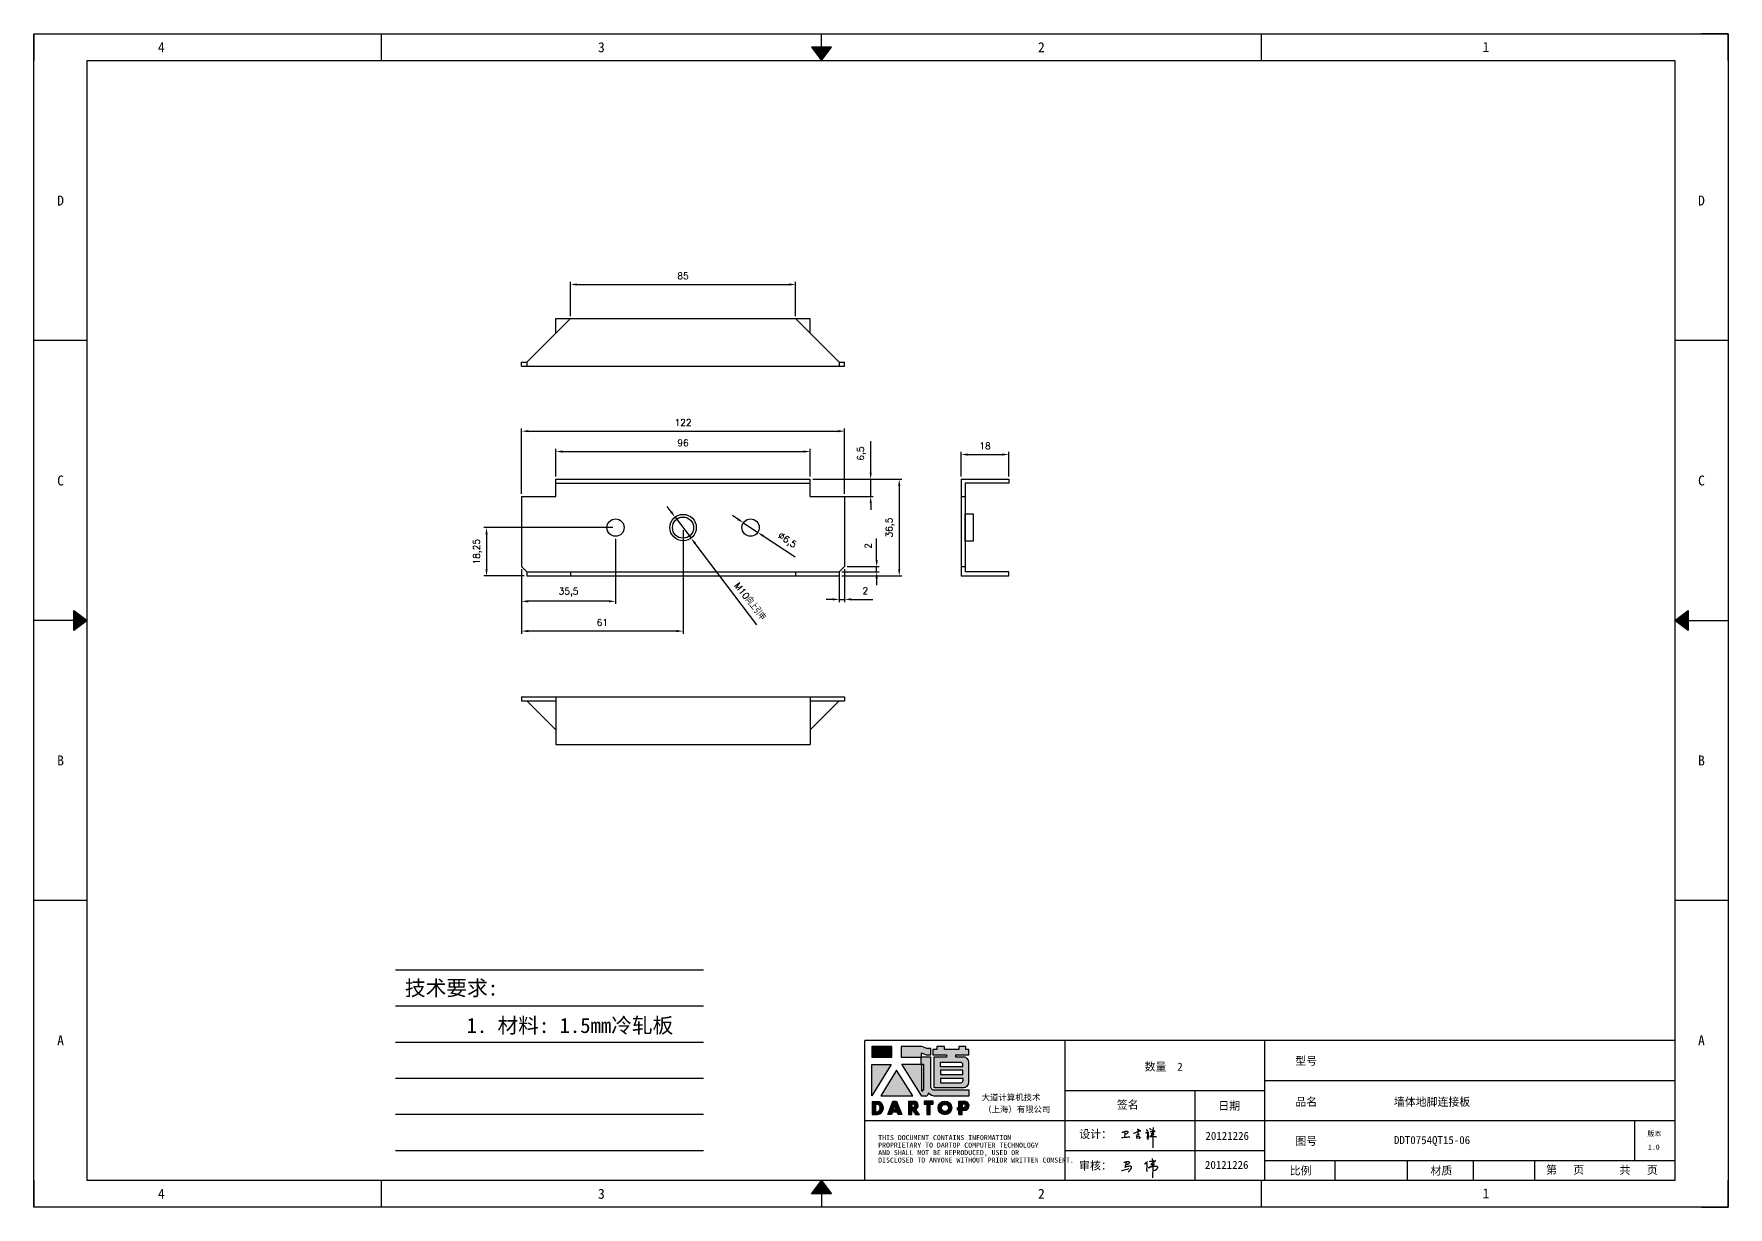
# Model space of a CAD drawing. Header units: millimetres. Extents: x 120943 to 145233, y 4425 to 40233.
# Drawn here: x 143533 to 144173, y 28903 to 29346 of the extents above; entities that cross this region are included whole.
import ezdxf
from ezdxf.enums import TextEntityAlignment as Align

# ---------------------------------------------------------------- set-up
doc = ezdxf.new("R2010")
doc.units = ezdxf.units.MM
doc.linetypes.add('DOT', pattern=[0.25, 0, -0.25])
doc.layers.add('4', color=7, linetype='Continuous')
doc.layers.add('print', color=30, linetype='Continuous')
doc.layers.add('dim', color=2, linetype='Continuous', lineweight=9)
doc.styles.add('Dartop', font='SIMFANG.TTF')
doc.styles.add('HZ', font='SimSun.ttf')
doc.styles.add('hzHT', font='SIMHEI.TTF')
doc.styles.get("Standard").update_dxf_attribs({"font": 'txt', "bigfont": 'gbcbig.shx'})
doc.dimstyles.new('0.5small', dxfattribs={"dimtxt": 2.5, "dimasz": 2.5, "dimexe": 1, "dimexo": 1, "dimgap": 2, "dimtad": 1, "dimtxsty": 'Standard', "dimcen": 2.5, "dimadec": 0, "dimazin": 0, "dimtfac": 1, "dimtmove": 0, "dimatfit": 3, "dimfxl": 1, "dimarcsym": 0})

# ---------------------------------------------------------------- blocks, each defined once
blk = doc.blocks.new('*U527')
at = {"color": 254, "linetype": 'Continuous', "extrusion": (0, 0, -1)}
for points in [[(-17, 0.333), (-16.812, 0.25), (-17, 0.5)], [(-17, 0.333), (-17.188, 0.25), (-16.812, 0.25)], [(-17, 0.333), (-17, 0.5), (-17.188, 0.25)]]:
    blk.add_solid(points, dxfattribs=at)
blk = doc.blocks.new('*U526')
at = {"color": 254, "linetype": 'Continuous', "extrusion": (0, 0, -1)}
for points in [[(-33.167, 11), (-33, 11), (-33.25, 11.188)], [(-33.167, 11), (-33.25, 11.188), (-33.25, 10.812)], [(-33.167, 11), (-33.25, 10.812), (-33, 11)]]:
    blk.add_solid(points, dxfattribs=at)
blk = doc.blocks.new('*U528')
at = {"color": 254, "linetype": 'Continuous'}
for points in [[(17, 21.667), (17.188, 21.75), (16.812, 21.75)], [(17, 21.667), (16.812, 21.75), (17, 21.5)], [(17, 21.667), (17, 21.5), (17.188, 21.75)]]:
    blk.add_solid(points, dxfattribs=at)
blk = doc.blocks.new('*U525')
at = {"color": 254, "linetype": 'Continuous', "extrusion": (0, 0, -1)}
for points in [[(-0.833, 11), (-0.75, 10.812), (-0.75, 11.188)], [(-0.833, 11), (-0.75, 11.188), (-1, 11)], [(-0.833, 11), (-1, 11), (-0.75, 10.812)]]:
    blk.add_solid(points, dxfattribs=at)
blk = doc.blocks.new('dadao')
for p, q in [((48, 19.2), (44.9, 10.4)), ((44.9, 10.4), (51.2, 10.4)), ((51.2, 10.4), (48, 19.2))]:
    blk.add_line(p, q)
for points in [[(41.8, 121.6), (41.8, 143.7), (-0.4, 143.7), (-0.4, 121.6), (41.8, 121.6)], [(104.8, 122), (104.8, 130.3), (114.1, 126.3), (124.2, 126.3), (124.2, 139.6), (115.9, 139.6), (105.1, 143.9), (61.5, 143.9)], [(61.7, 144), (61.7, 121.3), (103.9, 121.3)], [(113.4, 38.7), (105.1, 38.7), (63, 106.5), (103.9, 106.5), (103.9, 120.9), (103.9, 121.3)], [(109.7, 53.6), (109.7, 106.2), (104.3, 106.2), (104.3, 50.4), (106.6, 50.4)], [(144.6, 94.4), (144.6, 84.8), (192, 84.8), (192, 94.1), (144.9, 94.1)], [(120.2, 45), (119.5, 45), (119.5, 44.6)], [(0, 28), (0, 0), (11.8, 0)], [(0.1, 28), (14, 28)], [(7.1, 21.8), (7.1, 6.1), (12, 6.1)], [(7.1, 21.8), (11.4, 21.8)], [(76.8, 28.2), (76.8, 0), (84.1, 0), (84.1, 11.1), (91.6, -0.1), (100.3, -0.1), (91.7, 11.1)], [(76.8, 28.2), (90.6, 28.2)], [(84, 22.7), (84, 15.3), (87.2, 15.3)], [(84, 22.7), (87.3, 22.7)], [(183.7, 0), (183.7, 9.6), (180.6, 9.6), (180.6, 14.9), (183.8, 14.9), (183.8, 28.1), (196.1, 28.1), (196.5, 28.1)], [(183.7, 0), (190.9, 0), (190.9, 9.6), (198.8, 9.6)], [(194.9, 22.3), (190.8, 22.3), (190.8, 15), (194.4, 15)]]:
    blk.add_lwpolyline(points)
blk.add_lwpolyline([(137.1, 144.2), (137.1, 137.9), (128.3, 137.9), (128.3, 126.5), (157.3, 126.5), (157.3, 121.5), (130.3, 121.5), (130.3, 57.5), (194.4, 57.5, 0.414214), (204.4, 67.5), (204.4, 111.3, 0.414214), (194.4, 121.3), (177.5, 121.3), (177.5, 126.3), (204.7, 126.3), (204.7, 137.7), (198.2, 137.7), (198.2, 143.9), (183.3, 143.9), (183.3, 138), (153, 138), (153, 144.2), (137.1, 144.2)], format="xyb", close=True)
for points in [[(104.8, 122), (123.4, 122), (123.4, 60, 0.414214), (131.4, 52), (204.8, 52), (204.8, 39.1), (131.7, 39.1)], [(144.3, 110.8), (144.3, 101.8), (192.3, 101.8), (192.3, 105.5, 0.414214), (187.3, 110.5), (144.3, 110.5)], [(144.6, 77), (144.6, 67.5), (187.6, 67.5, 0.414214), (192.6, 72.5), (192.6, 76.4), (144.6, 76.4)]]:
    blk.add_lwpolyline(points, format="xyb")
for points in [[(-0.3, 106.2), (40.4, 106.2), (-0.3, 39.7), (-0.3, 106.2)], [(51.7, 94.1), (18.4, 39.3), (86.2, 39.3)], [(43.8, 28.2), (51.8, 28.2), (62.6, -0.1), (55, -0.1), (53.2, 5), (42.9, 5), (41.1, 0), (33.6, 0)], [(110, 28.1), (110, 21.9), (116, 21.9), (116, -0.1), (123.2, -0.1), (123.2, 22), (129.2, 22), (129.2, 28.1), (110, 28.1)]]:
    blk.add_lwpolyline(points, close=True)
for radius in [14.5, 7.44]:
    blk.add_circle((154.2, 14.2), radius)
for centre, radius, start, end in [((99.2, 60.7), 12.6, 305.6399, 325.969), ((111.6, 46.7), 8.19, 282.9811, 347.6627), ((136, 61.7), 22.9, 226.7358, 259.3209), ((8.5, 13.9), 8.49, 294.2143, 69.7177), ((9.6, 14.2), 14.4, 278.6604, 72.3203), ((86.4, 19), 3.8, 282.527, 76.7196), ((88.6, 19.4), 8.95, 290.6073, 77.2124), ((193.7, 18.7), 3.8, 280.9891, 72.5513), ((195.7, 18.6), 9.51, 288.8959, 85.2442)]:
    blk.add_arc(centre, radius, start, end)
blk = doc.blocks.new('h')
for p, q in [((20768.1, -2360.9), (20773, -2359.1)), ((20769.5, -2366.9), (20769.8, -2370.6)), ((20769.8, -2370.6), (20770.9, -2378)), ((20770.9, -2378), (20771.5, -2370.6)), ((20772.4, -2369.3), (20774.9, -2367.8)), ((20773, -2359.1), (20784.1, -2355.2)), ((20773.3, -2331.8), (20775.3, -2338.7)), ((20789.1, -2340.9), (20773.5, -2331.9)), ((20775.3, -2338.7), (20775.6, -2351.2)), ((20775.6, -2351.2), (20775.5, -2357.3)), ((20782.2, -2369.2), (20780, -2377.1)), ((20780, -2377.1), (20788.3, -2371.3)), ((20780.1, -2366.4), (20780.8, -2366.4)), ((20781.9, -2367.4), (20782.2, -2369.2)), ((20845.7, -2343.5), (20848.4, -2353)), ((20848.9, -2370.3), (20847.9, -2424)), ((20848.4, -2353), (20848.9, -2370.3))]:
    blk.add_line(p, q)
for points in [[(20696.6, -2372.4, 0.002073), (20710.6, -2371.9, 0.016137), (20719.6, -2371.3, 0.008314), (20736.9, -2369.3)], [(20699.1, -2348.2, -0.029745), (20704.6, -2345.4, -0.046842), (20708.4, -2344.2, -0.00919), (20714.3, -2343, -0.018517), (20717.2, -2342.5, -0.037841), (20720.3, -2342.4, -0.039541), (20723.2, -2342.8, -0.149785), (20726, -2344.3, -0.204935), (20726.9, -2346.6, -0.074872), (20726.5, -2348.3, -0.061615), (20725.6, -2350.3, -0.034204), (20723.8, -2352.6, -0.045776), (20722.3, -2354.1, -0.054985), (20720.4, -2355.3, -0.036348), (20717.3, -2356.5, -0.067752), (20715.7, -2356.8, -0.043553), (20713.2, -2356.7)], [(20755, -2351.9, -0.024077), (20759.9, -2350.1, -0.013147), (20768.7, -2346.5, -0.00522), (20775.4, -2344.1, -0.018517), (20777.3, -2343.4, -0.008274), (20786.3, -2341, -0.039541), (20788.3, -2340.8, -0.079216), (20789.4, -2341, -0.204935)], [(20813.5, -2350.1, 0.007348), (20815.9, -2348.7, 0.008421), (20818, -2347.3, 0.009459), (20819.7, -2346.2, -0.016325), (20820.7, -2345.5, -0.173771), (20821.8, -2345.3, -0.085159), (20823.9, -2346, -0.125883), (20826, -2347.9, -0.160659), (20826.6, -2350.1, -0.010447), (20826.5, -2352.3, -0.008247), (20826.2, -2355.1, -0.002698), (20825.3, -2374, 0.001562), (20823.9, -2383.7, 0.016137)], [(20816.8, -2335, -0.053561), (20819.6, -2336.1, -0.075272), (20821.3, -2337.3, -0.005295), (20822.5, -2338.5, -0.009337), (20823.1, -2339.1, -0.026146), (20823.7, -2339.8, -0.016644), (20824.5, -2340.9)], [(20832.1, -2329.2, -0.053561), (20834.9, -2330.3, -0.075272), (20836.7, -2331.5, -0.005295), (20837.8, -2332.6, -0.009337), (20838.5, -2333.3, -0.026146), (20839, -2334, -0.016644), (20839.8, -2335.1)], [(20836, -2343.7, -0.02797), (20842.1, -2342.6, -0.048868), (20845.6, -2342.2, -0.00919), (20851.1, -2341.4, -0.018517), (20853.9, -2341.1, -0.037841), (20856.7, -2341.2, -0.039541), (20859.4, -2341.6, -0.018282), (20840.6, -2354.7, -0.000937)], [(20847.6, -2340.2, 0.021784), (20849.6, -2335.9, 0.028296), (20850.8, -2332.4, 0.008136), (20851.9, -2328.2, 0.028913), (20852.2, -2327, 0.08193), (20852.1, -2325.9, 0.075058), (20851.7, -2324.7, 0.275043)]]:
    blk.add_lwpolyline(points, format="xyb")
for points in [[(20711.3, -2343.5), (20711.3, -2343.5), (20711.5, -2355.8), (20710.7, -2368), (20710.6, -2371.9)], [(20821.5, -2350.6), (20822.4, -2359.2), (20822.2, -2364.9), (20821.7, -2369), (20821.3, -2376.3), (20823.6, -2368.5), (20827.2, -2366.3), (20829.5, -2366.3)], [(20840.6, -2354.7), (20850, -2354.7), (20855, -2354.3), (20845.9, -2361.1), (20840.5, -2364), (20833, -2367.5), (20863.2, -2367.4), (20865.9, -2367.3)]]:
    blk.add_lwpolyline(points)
for centre, radius, start, end in [((20773.7, -2371.2), 2.3, 121.9907, 163.60158), ((20787.5, -2406), 40.3, 100.61827, 108.24823), ((20780.8, -2367.6), 1.15, 9.4675, 90)]:
    blk.add_arc(centre, radius, start, end)
blk = doc.blocks.new('*D1486')
at = {"layer": 'Defpoints', "color": 0}
for p in [(143826.63, 29188.12), (143730.63, 29177.65), (143826.63, 29177.65)]:
    blk.add_point(p, dxfattribs=at)
at = {"layer": 'dim', "color": 0, "lineweight": -2}
for p, q in [((143730.63, 29178.65), (143730.63, 29189.12)), ((143733.13, 29188.12), (143824.13, 29188.12)), ((143826.63, 29178.65), (143826.63, 29189.12))]:
    blk.add_line(p, q, dxfattribs=at)
at = {"layer": 'dim', "color": 0}
for points in [[(143733.13, 29188.53), (143733.13, 29187.7), (143730.63, 29188.12)], [(143824.13, 29188.53), (143824.13, 29187.7), (143826.63, 29188.12)]]:
    blk.add_solid(points, dxfattribs=at)
at = {"layer": 'dim', "color": 0, "insert": (143778.63, 29191.37), "char_height": 2.5, "attachment_point": 5}
blk.add_mtext('96', dxfattribs=at)
blk = doc.blocks.new('*D1487')
at = {"layer": 'Defpoints', "color": 0}
for p in [(143839.63, 29195.82), (143717.63, 29171.15), (143839.63, 29171.15)]:
    blk.add_point(p, dxfattribs=at)
at = {"layer": 'dim', "color": 0, "lineweight": -2}
for p, q in [((143717.63, 29172.15), (143717.63, 29196.82)), ((143720.13, 29195.82), (143837.13, 29195.82)), ((143839.63, 29172.15), (143839.63, 29196.82))]:
    blk.add_line(p, q, dxfattribs=at)
at = {"layer": 'dim', "color": 0}
for points in [[(143720.13, 29196.24), (143720.13, 29195.41), (143717.63, 29195.82)], [(143837.13, 29196.24), (143837.13, 29195.41), (143839.63, 29195.82)]]:
    blk.add_solid(points, dxfattribs=at)
at = {"layer": 'dim', "color": 0, "insert": (143778.63, 29199.07), "char_height": 2.5, "attachment_point": 5}
blk.add_mtext('122', dxfattribs=at)
blk = doc.blocks.new('*D1488')
at = {"layer": 'Defpoints', "color": 0}
for p in [(143826.63, 29177.65), (143837.63, 29141.15), (143860.26, 29141.15)]:
    blk.add_point(p, dxfattribs=at)
at = {"layer": 'dim', "color": 0, "lineweight": -2}
for p, q in [((143827.63, 29177.65), (143861.26, 29177.65)), ((143860.26, 29175.15), (143860.26, 29143.65)), ((143838.63, 29141.15), (143861.26, 29141.15))]:
    blk.add_line(p, q, dxfattribs=at)
at = {"layer": 'dim', "color": 0}
for points in [[(143859.85, 29175.15), (143860.68, 29175.15), (143860.26, 29177.65)], [(143859.85, 29143.65), (143860.68, 29143.65), (143860.26, 29141.15)]]:
    blk.add_solid(points, dxfattribs=at)
at = {"layer": 'dim', "color": 0, "insert": (143856.8, 29159.4), "char_height": 2.5, "attachment_point": 5, "rotation": 90}
blk.add_mtext('36,5', dxfattribs=at)
blk = doc.blocks.new('*D1489')
at = {"layer": 'Defpoints', "color": 0}
for p in [(143826.63, 29177.65), (143849.48, 29177.65), (143826.63, 29171.15)]:
    blk.add_point(p, dxfattribs=at)
at = {"layer": 'dim', "color": 0, "lineweight": -2}
for p, q in [((143849.48, 29180.15), (143849.48, 29192.06)), ((143827.63, 29177.65), (143850.48, 29177.65)), ((143849.48, 29171.15), (143849.48, 29177.65)), ((143827.63, 29171.15), (143850.48, 29171.15)), ((143849.48, 29168.65), (143849.48, 29166.15))]:
    blk.add_line(p, q, dxfattribs=at)
at = {"layer": 'dim', "color": 0}
for points in [[(143849.07, 29180.15), (143849.9, 29180.15), (143849.48, 29177.65)], [(143849.07, 29168.65), (143849.9, 29168.65), (143849.48, 29171.15)]]:
    blk.add_solid(points, dxfattribs=at)
at = {"layer": 'dim', "color": 0, "insert": (143846.02, 29187.36), "char_height": 2.5, "attachment_point": 5, "rotation": 90}
blk.add_mtext('6,5', dxfattribs=at)
blk = doc.blocks.new('*D1490')
at = {"layer": 'Defpoints', "color": 0}
for p in [(143901.65, 29186.99), (143883.65, 29177.65), (143901.65, 29177.65)]:
    blk.add_point(p, dxfattribs=at)
at = {"layer": 'dim', "color": 0, "lineweight": -2}
for p, q in [((143883.65, 29178.65), (143883.65, 29187.99)), ((143886.15, 29186.99), (143899.15, 29186.99)), ((143901.65, 29178.65), (143901.65, 29187.99))]:
    blk.add_line(p, q, dxfattribs=at)
at = {"layer": 'dim', "color": 0}
for points in [[(143886.15, 29187.41), (143886.15, 29186.57), (143883.65, 29186.99)], [(143899.15, 29187.41), (143899.15, 29186.57), (143901.65, 29186.99)]]:
    blk.add_solid(points, dxfattribs=at)
at = {"layer": 'dim', "color": 0, "insert": (143892.65, 29190.24), "char_height": 2.5, "attachment_point": 5}
blk.add_mtext('18', dxfattribs=at)
blk = doc.blocks.new('*D1491')
at = {"layer": 'Defpoints', "color": 0}
for p in [(143821.13, 29251.22), (143736.13, 29238.32), (143821.13, 29238.32)]:
    blk.add_point(p, dxfattribs=at)
at = {"layer": 'dim', "color": 0, "lineweight": -2}
for p, q in [((143736.13, 29239.32), (143736.13, 29252.22)), ((143738.63, 29251.22), (143818.63, 29251.22)), ((143821.13, 29239.32), (143821.13, 29252.22))]:
    blk.add_line(p, q, dxfattribs=at)
at = {"layer": 'dim', "color": 0}
for points in [[(143738.63, 29251.64), (143738.63, 29250.81), (143736.13, 29251.22)], [(143818.63, 29251.64), (143818.63, 29250.81), (143821.13, 29251.22)]]:
    blk.add_solid(points, dxfattribs=at)
at = {"layer": 'dim', "color": 0, "insert": (143778.63, 29254.47), "char_height": 2.5, "attachment_point": 5}
blk.add_mtext('85', dxfattribs=at)
blk = doc.blocks.new('*D1492')
at = {"layer": 'Defpoints', "color": 0}
for p in [(143837.63, 29142.65), (143839.63, 29144.65), (143851.74, 29144.65)]:
    blk.add_point(p, dxfattribs=at)
at = {"layer": 'dim', "color": 0, "lineweight": -2}
for p, q in [((143851.74, 29147.15), (143851.74, 29155.31)), ((143838.63, 29142.65), (143852.74, 29142.65)), ((143840.63, 29144.65), (143852.74, 29144.65)), ((143851.74, 29142.65), (143851.74, 29144.65)), ((143851.74, 29140.15), (143851.74, 29137.65))]:
    blk.add_line(p, q, dxfattribs=at)
at = {"layer": 'dim', "color": 0}
for points in [[(143851.33, 29147.15), (143852.16, 29147.15), (143851.74, 29144.65)], [(143851.33, 29140.15), (143852.16, 29140.15), (143851.74, 29142.65)]]:
    blk.add_solid(points, dxfattribs=at)
at = {"layer": 'dim', "color": 0, "insert": (143848.49, 29152.48), "char_height": 2.5, "attachment_point": 5, "rotation": 90}
blk.add_mtext('2', dxfattribs=at)
blk = doc.blocks.new('*D1493')
at = {"layer": 'Defpoints', "color": 0}
for p in [(143837.63, 29142.65), (143839.63, 29144.65), (143839.63, 29132.28)]:
    blk.add_point(p, dxfattribs=at)
at = {"layer": 'dim', "color": 0, "lineweight": -2}
for p, q in [((143837.63, 29141.65), (143837.63, 29131.28)), ((143839.63, 29143.65), (143839.63, 29131.28)), ((143835.13, 29132.28), (143832.63, 29132.28)), ((143837.63, 29132.28), (143839.63, 29132.28)), ((143842.13, 29132.28), (143850.29, 29132.28))]:
    blk.add_line(p, q, dxfattribs=at)
at = {"layer": 'dim', "color": 0}
for points in [[(143835.13, 29132.7), (143835.13, 29131.86), (143837.63, 29132.28)], [(143842.13, 29132.7), (143842.13, 29131.86), (143839.63, 29132.28)]]:
    blk.add_solid(points, dxfattribs=at)
at = {"layer": 'dim', "color": 0, "insert": (143847.46, 29135.53), "char_height": 2.5, "attachment_point": 5}
blk.add_mtext('2', dxfattribs=at)
blk = doc.blocks.new('*D1494')
at = {"layer": 'Defpoints', "color": 0}
for p in [(143778.63, 29159.4), (143717.63, 29144.65), (143717.63, 29120.3)]:
    blk.add_point(p, dxfattribs=at)
at = {"layer": 'dim', "color": 0, "lineweight": -2}
for p, q in [((143778.63, 29158.4), (143778.63, 29119.3)), ((143717.63, 29143.65), (143717.63, 29119.3)), ((143776.13, 29120.3), (143720.13, 29120.3))]:
    blk.add_line(p, q, dxfattribs=at)
at = {"layer": 'dim', "color": 0}
for points in [[(143720.13, 29120.72), (143720.13, 29119.88), (143717.63, 29120.3)], [(143776.13, 29120.72), (143776.13, 29119.88), (143778.63, 29120.3)]]:
    blk.add_solid(points, dxfattribs=at)
at = {"layer": 'dim', "color": 0, "insert": (143748.13, 29123.55), "char_height": 2.5, "attachment_point": 5}
blk.add_mtext('61', dxfattribs=at)
blk = doc.blocks.new('*D1106')
at = {"layer": 'Defpoints', "color": 0}
for p in [(143753.13, 29156.15), (143717.63, 29143.65), (143717.63, 29131.56)]:
    blk.add_point(p, dxfattribs=at)
at = {"layer": 'dim', "color": 0, "lineweight": -2}
for p, q in [((143753.13, 29155.15), (143753.13, 29130.56)), ((143717.63, 29142.65), (143717.63, 29130.56)), ((143750.63, 29131.56), (143720.13, 29131.56))]:
    blk.add_line(p, q, dxfattribs=at)
at = {"layer": 'dim', "color": 0}
for points in [[(143720.13, 29131.97), (143720.13, 29131.14), (143717.63, 29131.56)], [(143750.63, 29131.97), (143750.63, 29131.14), (143753.13, 29131.56)]]:
    blk.add_solid(points, dxfattribs=at)
at = {"layer": 'dim', "color": 0, "insert": (143735.38, 29135.02), "char_height": 2.5, "attachment_point": 5}
blk.add_mtext('35,5', dxfattribs=at)
blk = doc.blocks.new('*D1495')
at = {"layer": 'Defpoints', "color": 0}
for p in [(143753.13, 29159.4), (143704.41, 29141.15), (143719.63, 29141.15)]:
    blk.add_point(p, dxfattribs=at)
at = {"layer": 'dim', "color": 0, "lineweight": -2}
for p, q in [((143752.13, 29159.4), (143703.41, 29159.4)), ((143704.41, 29156.9), (143704.41, 29143.65)), ((143718.63, 29141.15), (143703.41, 29141.15))]:
    blk.add_line(p, q, dxfattribs=at)
at = {"layer": 'dim', "color": 0}
for points in [[(143703.99, 29156.9), (143704.82, 29156.9), (143704.41, 29159.4)], [(143703.99, 29143.65), (143704.82, 29143.65), (143704.41, 29141.15)]]:
    blk.add_solid(points, dxfattribs=at)
at = {"layer": 'dim', "color": 0, "insert": (143700.95, 29150.27), "char_height": 2.5, "attachment_point": 5, "rotation": 90}
blk.add_mtext('18,25', dxfattribs=at)
blk = doc.blocks.new('*D1496')
at = {"layer": 'Defpoints', "color": 0}
for p in [(143801.42, 29161.2), (143806.83, 29157.6)]:
    blk.add_point(p, dxfattribs=at)
at = {"layer": 'dim', "color": 0, "lineweight": -2}
for p, q in [((143799.34, 29162.58), (143797.26, 29163.97)), ((143801.42, 29161.2), (143806.83, 29157.6)), ((143820.92, 29148.23), (143808.92, 29156.21))]:
    blk.add_line(p, q, dxfattribs=at)
at = {"layer": 'dim', "color": 0}
for points in [[(143799.57, 29162.93), (143799.11, 29162.23), (143801.42, 29161.2)], [(143809.15, 29156.56), (143808.69, 29155.87), (143806.83, 29157.6)]]:
    blk.add_solid(points, dxfattribs=at)
at = {"layer": 'dim', "color": 0, "insert": (143817.87, 29154.41), "char_height": 2.5, "attachment_point": 5, "rotation": 326.37911}
blk.add_mtext('∅6,5', dxfattribs=at)
blk = doc.blocks.new('*D1497')
at = {"layer": 'Defpoints', "color": 0}
for p in [(143775.61, 29163.38), (143781.65, 29155.41)]:
    blk.add_point(p, dxfattribs=at)
at = {"layer": 'dim', "color": 0, "lineweight": -2}
for p, q in [((143774.1, 29165.38), (143772.59, 29167.37)), ((143775.61, 29163.38), (143781.65, 29155.41)), ((143806.45, 29122.68), (143783.16, 29153.42))]:
    blk.add_line(p, q, dxfattribs=at)
at = {"layer": 'dim', "color": 0}
for points in [[(143774.43, 29165.63), (143773.77, 29165.12), (143775.61, 29163.38)], [(143783.49, 29153.67), (143782.83, 29153.17), (143781.65, 29155.41)]]:
    blk.add_solid(points, dxfattribs=at)
at = {"layer": 'dim', "color": 0, "insert": (143803.91, 29131.53), "char_height": 2.5, "attachment_point": 5, "rotation": 307.1543}
blk.add_mtext('M10向上引申', dxfattribs=at)

msp = doc.modelspace()

# ---------------------------------------------------------------- hatches: boundary and pattern name
for points in [[(143857.472, 28963.331), (143849.938, 28963.331), (143849.938, 28959.395), (143857.472, 28959.395)], [(143857.229, 28956.641), (143849.958, 28956.641), (143849.958, 28944.769)], [(143859.245, 28954.486), (143853.301, 28944.69), (143865.404, 28944.69)], [(143873.089, 28942.686), (143869.649, 28942.686), (143869.649, 28941.594), (143870.722, 28941.594), (143870.722, 28937.662), (143872.007, 28937.662), (143872.007, 28941.597), (143873.089, 28941.597)]]:
    msp.add_hatch(color=0).paths.add_polyline_path(points)
h = msp.add_hatch(color=0)
h.paths.add_polyline_path([(143868.73, 28960.938), (143870.393, 28960.22), (143872.19, 28960.22), (143872.19, 28962.599), (143870.707, 28962.599), (143868.775, 28963.362), (143861.031, 28963.362), (143861.031, 28959.339), (143868.566, 28959.339), (143868.566, 28959.257), (143868.566, 28956.686), (143861.26, 28956.686), (143868.775, 28944.592), (143870.263, 28944.592, 0.2793748), (143871.349, 28945.648), (143871.349, 28945.704), (143871.48, 28945.704, 0.1431454), (143873.529, 28944.661), (143886.587, 28944.661), (143886.587, 28946.955), (143873.473, 28946.955, -0.4142136), (143872.045, 28948.383), (143872.045, 28959.466), (143868.73, 28959.466)])
h.paths.add_polyline_path([(143868.642, 28956.634), (143869.599, 28956.634), (143869.599, 28947.247, -0.0889357), (143869.044, 28946.677), (143868.638, 28946.677)], flags=16)
h = msp.add_hatch(color=0)
h.paths.add_polyline_path([(143886.565, 28962.266), (143885.403, 28962.266), (143885.403, 28963.372), (143882.747, 28963.372), (143882.747, 28962.322), (143877.326, 28962.322), (143877.326, 28963.427), (143874.486, 28963.427), (143874.486, 28962.301), (143872.917, 28962.301), (143872.917, 28960.263), (143878.095, 28960.263), (143878.095, 28959.362), (143873.27, 28959.362), (143873.27, 28947.952), (143884.724, 28947.952, 0.4142136), (143886.51, 28949.738), (143886.51, 28957.552, 0.4142136), (143884.724, 28959.337), (143881.696, 28959.337), (143881.696, 28960.221), (143886.565, 28960.221)])
h.paths.add_polyline_path([(143883.459, 28957.403, -0.4142136), (143884.352, 28956.51), (143884.352, 28955.855), (143875.776, 28955.855), (143875.776, 28957.403)], flags=16)
h.paths.add_polyline_path([(143884.296, 28954.474), (143884.296, 28952.816), (143875.832, 28952.816), (143875.832, 28954.474)], flags=16)
h.paths.add_polyline_path([(143884.407, 28951.324), (143884.407, 28950.614, -0.4142136), (143883.514, 28949.721), (143875.832, 28949.721), (143875.832, 28951.324)], flags=16)
h = msp.add_hatch(color=0)
h.paths.add_polyline_path([(143852.506, 28942.668), (143850.012, 28942.668), (143850.012, 28937.677), (143852.112, 28937.677, 0.7930159)])
h.paths.add_polyline_path([(143852.149, 28938.77), (143851.277, 28938.77), (143851.277, 28941.575), (143852.053, 28941.575, -0.6713609)], flags=16)
h = msp.add_hatch(color=0)
h.paths.add_polyline_path([(143859.263, 28942.709), (143857.84, 28942.709), (143856.009, 28937.672), (143857.358, 28937.672), (143857.675, 28938.564), (143859.502, 28938.564), (143859.826, 28937.661), (143861.185, 28937.661)])
h.paths.add_polyline_path([(143859.153, 28939.526), (143858.021, 28939.526), (143858.576, 28941.109)], flags=16)
h = msp.add_hatch(color=0)
h.paths.add_polyline_path([(143866.183, 28942.705), (143863.73, 28942.705), (143863.73, 28937.669), (143865.026, 28937.669), (143865.026, 28939.665), (143866.359, 28937.651), (143867.925, 28937.651), (143866.392, 28939.653, 0.7440549)])
h.paths.add_polyline_path([(143865.014, 28940.411), (143865.014, 28941.733), (143865.594, 28941.733, -0.796809), (143865.585, 28940.411)], flags=16)
h = msp.add_hatch(color=0)
h.paths.add_polyline_path([(143874.959, 28940.205, 1), (143880.13, 28940.205, 1)])
h.paths.add_polyline_path([(143878.873, 28940.205, -1), (143876.216, 28940.205, -1)], flags=16)
h = msp.add_hatch(color=0)
h.paths.add_polyline_path([(143885.09, 28942.693), (143885.016, 28942.693), (143882.829, 28942.693), (143882.829, 28940.343), (143882.249, 28940.343), (143882.249, 28939.389), (143882.82, 28939.389), (143882.82, 28937.678), (143884.097, 28937.678), (143884.097, 28939.395), (143885.499, 28939.395, 0.8123038)])
h.paths.add_polyline_path([(143884.078, 28940.349), (143884.078, 28941.664), (143884.804, 28941.664, -0.7782134), (143884.73, 28940.349)], flags=16)

# ---------------------------------------------------------------- linework, layer by layer
at = {"color": 0, "linetype": 'DOT'}
for p, q in [((143533.448, 29345.888), (144163.241, 29345.888)), ((143533.448, 28912.792), (143533.448, 29335.816)), ((144173.313, 29335.816), (144173.313, 28912.792)), ((144163.241, 28902.72), (143533.448, 28902.72))]:
    msp.add_line(p, q, dxfattribs=at)
at = {"color": 0}
for p, q in [((143533.448, 29345.888), (143533.448, 29335.816)), ((143533.448, 29345.888), (143533.448, 29345.888)), ((143664.676, 29335.816), (143664.676, 29345.888)), ((143830.864, 29340.852), (143830.864, 29345.888)), ((143997.052, 29335.816), (143997.052, 29345.888)), ((144173.313, 29345.888), (144163.241, 29345.888)), ((144173.313, 29335.816), (144173.313, 29345.888)), ((143553.592, 28912.792), (143553.592, 29335.816)), ((143553.592, 29335.816), (144153.169, 29335.816)), ((144153.169, 29335.816), (144153.169, 28912.792)), ((143553.592, 29230.06), (143533.448, 29230.06)), ((144173.313, 29230.06), (144153.169, 29230.06)), ((143548.556, 29124.304), (143533.448, 29124.304)), ((144158.205, 29124.304), (144173.313, 29124.304)), ((143553.592, 29018.548), (143533.448, 29018.548)), ((144173.313, 29018.548), (144153.169, 29018.548)), ((144153.169, 28965.67), (143847.231, 28965.67)), ((143847.231, 28912.792), (143847.231, 28965.67)), ((143922.771, 28965.67), (143922.771, 28912.792)), ((143998.311, 28912.792), (143998.311, 28965.67)), ((143998.311, 28950.562), (144153.169, 28950.562)), ((143922.771, 28946.785), (143998.311, 28946.785)), ((143971.872, 28946.785), (143971.872, 28912.792)), ((143847.231, 28935.454), (143922.771, 28935.454)), ((143922.771, 28935.454), (144153.169, 28935.454)), ((144138.061, 28920.346), (144138.061, 28935.454)), ((143922.771, 28924.123), (143998.311, 28924.123)), ((143998.311, 28920.346), (144153.169, 28920.346)), ((144024.888, 28912.792), (144024.888, 28920.346)), ((144052.278, 28912.792), (144052.278, 28920.346)), ((144077.177, 28912.792), (144077.177, 28920.346)), ((144100.291, 28912.792), (144100.291, 28920.346)), ((143533.448, 28912.792), (143533.448, 28902.72)), ((144153.169, 28912.792), (143553.592, 28912.792)), ((143664.676, 28902.72), (143664.676, 28912.792)), ((143997.052, 28902.72), (143997.052, 28912.792)), ((144173.313, 28902.72), (144173.313, 28912.792)), ((143533.448, 28902.72), (143533.448, 28902.72)), ((143830.864, 28907.756), (143830.864, 28902.72)), ((144163.241, 28902.72), (144173.313, 28902.72))]:
    msp.add_line(p, q, dxfattribs=at)
for p, q in [((143719.628, 29221.824), (143736.128, 29238.324)), ((143730.628, 29238.324), (143826.628, 29238.324)), ((143730.628, 29232.824), (143730.628, 29238.324)), ((143821.128, 29238.324), (143837.628, 29221.824)), ((143826.628, 29232.824), (143826.628, 29238.324)), ((143717.628, 29221.824), (143719.628, 29221.824)), ((143717.628, 29220.324), (143717.628, 29221.824)), ((143717.628, 29220.324), (143839.628, 29220.324)), ((143719.628, 29221.824), (143719.628, 29220.324)), ((143837.628, 29221.824), (143839.628, 29221.824)), ((143837.628, 29221.824), (143837.628, 29220.324)), ((143839.628, 29220.324), (143839.628, 29221.824)), ((143730.628, 29177.648), (143826.628, 29177.648)), ((143730.628, 29171.148), (143730.628, 29177.648)), ((143730.628, 29176.148), (143826.628, 29176.148)), ((143826.628, 29171.148), (143826.628, 29177.648)), ((143883.649, 29177.648), (143883.649, 29141.148)), ((143883.649, 29177.648), (143901.649, 29177.648)), ((143901.649, 29176.148), (143885.149, 29176.148)), ((143885.149, 29176.148), (143885.149, 29142.648)), ((143901.649, 29177.648), (143901.649, 29176.148)), ((143717.628, 29171.148), (143730.628, 29171.148)), ((143717.628, 29171.148), (143717.628, 29144.648)), ((143826.628, 29171.148), (143839.628, 29171.148)), ((143839.628, 29171.148), (143839.628, 29144.648)), ((143883.649, 29171.148), (143885.149, 29171.148)), ((143717.628, 29144.648), (143719.628, 29142.648)), ((143719.628, 29142.648), (143837.628, 29142.648)), ((143719.628, 29142.648), (143719.628, 29141.148)), ((143719.628, 29141.148), (143837.628, 29141.148)), ((143736.128, 29142.648), (143736.128, 29141.148)), ((143821.128, 29142.648), (143821.128, 29141.148)), ((143839.628, 29144.648), (143837.628, 29142.648)), ((143837.628, 29142.648), (143837.628, 29141.148)), ((143883.649, 29144.648), (143885.149, 29144.648)), ((143883.649, 29141.148), (143901.649, 29141.148)), ((143901.649, 29142.648), (143885.149, 29142.648)), ((143901.649, 29141.148), (143901.649, 29142.648)), ((143717.628, 29095.472), (143839.628, 29095.472)), ((143717.628, 29095.472), (143717.628, 29093.972)), ((143730.628, 29095.472), (143730.628, 29077.472)), ((143826.628, 29095.472), (143826.628, 29077.472)), ((143839.628, 29095.472), (143839.628, 29093.972)), ((143717.628, 29093.972), (143730.628, 29093.972)), ((143719.628, 29093.972), (143730.628, 29082.972)), ((143826.628, 29093.972), (143839.628, 29093.972)), ((143826.628, 29082.972), (143837.628, 29093.972)), ((143730.628, 29077.472), (143826.628, 29077.472)), ((143955.213, 28917.958), (143954.47, 28917.556)), ((143955.747, 28918.243), (143955.213, 28917.958)), ((143955.243, 28918.844), (143956.187, 28918.844)), ((143956.69, 28918.89), (143955.747, 28918.243)), ((143955.781, 28921.084), (143955.997, 28919.274)), ((143956.033, 28917.937), (143955.953, 28913.777)), ((143955.997, 28919.274), (143956.033, 28917.937)), ((143956.187, 28918.844), (143956.69, 28918.89))]:
    msp.add_line(p, q)
for points in [[(143830.864, 29335.816), (143834.641, 29340.852), (143827.087, 29340.852), (143830.864, 29335.816)], [(143553.592, 29124.304), (143548.556, 29120.527), (143548.556, 29128.081), (143553.592, 29124.304)], [(144153.169, 29124.304), (144158.205, 29128.081), (144158.205, 29120.527), (144153.169, 29124.304)], [(143830.864, 28912.792), (143834.641, 28907.756), (143827.087, 28907.756), (143830.864, 28912.792)]]:
    msp.add_lwpolyline(points, close=True, dxfattribs=at)
msp.add_lwpolyline([(143885.149, 29164.585), (143888.219, 29164.585), (143888.219, 29154.211), (143885.149, 29154.211)], close=True)
for points in [[(143945.037, 28919.497, -0.029745), (143945.469, 28919.714, -0.0468422), (143945.761, 28919.808, -0.0091902), (143946.217, 28919.9, -0.0185172), (143946.446, 28919.933, -0.0378406), (143946.682, 28919.94, -0.0395413), (143946.906, 28919.913, -0.1497852), (143947.126, 28919.793, -0.2049352), (143947.193, 28919.62, -0.0748717), (143947.167, 28919.483, -0.0616146), (143947.093, 28919.331, -0.0342039), (143946.958, 28919.153, -0.0457759), (143946.837, 28919.037, -0.054985), (143946.69, 28918.945, -0.0363479), (143946.448, 28918.849, -0.0677521), (143946.327, 28918.828, -0.0435534), (143946.136, 28918.838)], [(143954.47, 28917.556, -0.029745), (143955.144, 28917.894, -0.0468422), (143955.6, 28918.041, -0.0091902), (143956.312, 28918.184, -0.0185172), (143956.669, 28918.236, -0.0378406), (143957.037, 28918.248, -0.0395413), (143957.387, 28918.204, -0.1497852), (143957.728, 28918.018, -0.2049352), (143957.833, 28917.747, -0.0748717), (143957.793, 28917.534, -0.0616146), (143957.677, 28917.297, -0.0342039), (143957.466, 28917.019, -0.0457759), (143957.278, 28916.839, -0.054985), (143957.05, 28916.696, -0.0363479), (143956.671, 28916.545, -0.0677521), (143956.482, 28916.513, -0.0435534), (143956.185, 28916.528)], [(143954.78, 28919.958, -0.0279703), (143955.39, 28920.07, -0.0488679), (143955.744, 28920.108, -0.0091902), (143956.3, 28920.19, -0.0185172), (143956.578, 28920.216, -0.0378406), (143956.863, 28920.21, -0.0395413), (143957.132, 28920.162, -0.0182819), (143955.243, 28918.844, -0.0009369)]]:
    msp.add_lwpolyline(points, format="xyb")
msp.add_lwpolyline([(143945.989, 28919.856), (143945.989, 28919.856), (143945.845, 28918.971), (143945.607, 28918.139), (143945.451, 28917.628)])
for centre, radius in [((143753.128, 29159.398), 3.25), ((143778.628, 29159.398), 5), ((143778.628, 29159.398), 4), ((143804.128, 29159.398), 3.25)]:
    msp.add_circle(centre, radius)
for centre, radius, start, end in [((143943.932, 28918.092), 1.596, 281.076982, 291.212632), ((143908.832, 29060.568), 148.319, 283.91895, 284.971512), ((143947.891, 28913.406), 4.876, 113.202449, 120.017497), ((143946.746, 28916.076), 1.971, 102.47486, 113.202449), ((143949.603, 28903.165), 15.195, 100.36867, 102.47486), ((143946.429, 28917.345), 1.257, 283.816254, 294.030509), ((143947.542, 28914.428), 3.745, 96.125337, 100.36867), ((143946.697, 28916.722), 0.58, 294.836428, 309.901134), ((143938.965, 28923.856), 11.096, 316.919563, 320.58866), ((143947.343, 28916.287), 1.875, 87.457037, 96.125337), ((143947.349, 28916.444), 1.717, 78.399567, 87.457037), ((143945.253, 28918.466), 2.821, 324.094808, 331.378357), ((143947.592, 28917.626), 0.511, 44.324655, 78.399567), ((143947.442, 28917.359), 0.377, 319.573073, 337.48549), ((143946.404, 28918.189), 1.694, 324.910666, 333.348429), ((143947.228, 28917.881), 0.825, 326.76781, 340.871018), ((143947.755, 28917.785), 0.284, 357.998393, 44.324655), ((143947.478, 28917.794), 0.561, 340.871018, 357.998393), ((143949.248, 28925.489), 7.458, 299.265464, 300.9495), ((143966.143, 28862.976), 57.583, 102.46592, 103.2053), ((143926.902, 28946.811), 38.128, 313.366132, 315.296084), ((144074.144, 28898.578), 121.7, 171.410173, 171.768083), ((143953.719, 28918.959), 0.244, 52.375745, 91.291159), ((143739.271, 28925.875), 214.732, 357.565664, 358.057278), ((143953.635, 28918.997), 0.279, 357.196828, 33.705179), ((143947.347, 28919.408), 6.583, 352.912546, 354.802684), ((143949.816, 28919.184), 4.103, 354.802684, 357.196828)]:
    msp.add_arc(centre, radius, start, end)
at = {"layer": 'Defpoints'}
for p, q in [((143670.064, 28992.378), (143786.323, 28992.378)), ((143670.064, 28978.728), (143786.323, 28978.728)), ((143670.064, 28978.728), (143786.323, 28978.728)), ((143670.064, 28965.078), (143786.323, 28965.078)), ((143670.064, 28951.428), (143786.323, 28951.428)), ((143670.064, 28937.778), (143786.323, 28937.778)), ((143670.064, 28924.128), (143786.323, 28924.128))]:
    msp.add_line(p, q, dxfattribs=at)
at = {"layer": 'print'}
msp.add_lwpolyline([(143533.448, 29345.888), (144173.313, 29345.888), (144173.313, 28902.72), (143533.448, 28902.72)], close=True, dxfattribs=at)

# ---------------------------------------------------------------- block references
at = {"color": 0, "linetype": 'Continuous', "xscale": 20.14402654906928, "yscale": 20.14402654921842, "zscale": 20.14402654921862}
for name, p in [('*U528', (143488.416, 28902.72)), ('*U525', (143533.448, 28902.72)), ('*U526', (143488.416, 28902.72)), ('*U527', (143488.416, 28902.72))]:
    msp.add_blockref(name, p, dxfattribs=at)
at = {"color": 0}
for name, p, xscale, yscale, zscale in [('dadao', (143850.012, 28937.677), 0.1785493262164481, 0.178549326230053, 0.1785493262317104), ('h', (142340.816, 29112.853), 0.07747410198493163, 0.07747410198530816, 0.07747410198528001)]:
    msp.add_blockref(name, p, dxfattribs=dict(at, xscale=xscale, yscale=yscale, zscale=zscale))

# ---------------------------------------------------------------- texts
for s, height, style, p in [('4', 3.777, 'Dartop', (143581.582, 29340.852)), ('3', 3.777, 'Dartop', (143747.77, 29340.852)), ('2', 3.777, 'Dartop', (143913.958, 29340.852)), ('1', 3.777, 'Dartop', (144081.868, 29340.972)), ('D', 3.777, 'Dartop', (143543.52, 29282.938)), ('D', 3.777, 'Dartop', (144163.241, 29282.938)), ('C', 3.777, 'Dartop', (143543.52, 29177.182)), ('C', 3.777, 'Dartop', (144163.241, 29177.182)), ('B', 3.777, 'Dartop', (143543.52, 29071.426)), ('B', 3.777, 'Dartop', (144163.241, 29071.426)), ('A', 3.777, 'Dartop', (143543.52, 28965.67)), ('A', 3.777, 'Dartop', (144163.241, 28965.67)), ('数量  2', 3.0216, 'hzHT', (143960.135, 28955.765)), ('型号', 3.0216, 'hzHT', (144013.988, 28957.984)), ('签名', 3.0216, 'hzHT', (143946.562, 28941.365)), ('日期', 3.0216, 'hzHT', (143984.903, 28940.993)), ('品名', 3.0216, 'hzHT', (144013.988, 28942.472)), ('墙体地脚连接板', 3.0216, 'hzHT', (144061.496, 28942.472)), ('20121226', 3.0216, 'hzHT', (143984.127, 28929.633)), ('图号', 3.0216, 'hzHT', (144013.988, 28927.703)), ('DDT0754QT15-06', 3.0216, 'hzHT', (144061.496, 28928.043)), ('版本', 1.8885, 'hzHT', (144145.469, 28930.44)), ('1.0', 1.8885, 'Dartop', (144145.242, 28925.393)), ('20121226', 3.0216, 'hzHT', (143983.947, 28918.67)), ('比例', 3.0216, 'hzHT', (144011.881, 28916.49)), ('材质', 3.0216, 'hzHT', (144065.006, 28916.49)), ('第   页', 3.0216, 'hzHT', (144111.748, 28916.803)), ('共   页', 3.0216, 'hzHT', (144139.504, 28916.693)), ('4', 3.777, 'Dartop', (143581.582, 28907.756)), ('3', 3.777, 'Dartop', (143747.77, 28907.756)), ('2', 3.777, 'Dartop', (143913.958, 28907.756)), ('1', 3.777, 'Dartop', (144081.868, 28907.875))]:
    msp.add_text(s, height=height, dxfattribs=dict(at, style=style)).set_placement(p, align=Align.MIDDLE_CENTER)
at = {"style": 'HZ'}
for s, p in [('技术要求:', (143691.177, 28985.489)), ('     1. 材料: 1.5mm冷轧板', (143726.144, 28971.368))]:
    msp.add_text(s, height=5.733, dxfattribs=at).set_placement(p, align=Align.MIDDLE_CENTER)
at = {"color": 0, "style": 'hzHT'}
for s, height, p in [('THIS DOCUMENT CONTAINS INFORMATION', 1.8885, (143852.33, 28928.032)), ('设计：', 3.0216, (143928.258, 28928.776)), ('AND SHALL NOT BE REPRODUCED, USED OR', 1.8885, (143852.33, 28922.366)), ('PROPRIETARY TO DARTOP COMPUTER TECHNOLOGY', 1.8885, (143852.33, 28925.199)), ('DISCLOSED TO ANYONE WITHOUT PRIOR WRITTEN CONSENT.', 1.8885, (143852.33, 28919.534)), ('审核：', 3.0216, (143928.213, 28916.877))]:
    msp.add_text(s, height=height, dxfattribs=at).set_placement(p)
at = {"layer": '4', "color": 0, "style": 'hzHT'}
for s, p in [('大道计算机技术', (143891.389, 28943.032)), ('（上海）有限公司', (143891.959, 28938.515))]:
    msp.add_text(s, height=2.2662, dxfattribs=at).set_placement(p)

# ---------------------------------------------------------------- dimensions: what is measured, and where the dimension line sits
at = {"layer": 'dim'}
for base, p1, p2, picture, middle in [((143821.128, 29251.223), (143736.128, 29238.324), (143821.128, 29238.324), '*D1491', (143778.628, 29254.473)), ((143839.628, 29195.824), (143717.628, 29171.148), (143839.628, 29171.148), '*D1487', (143778.628, 29199.074)), ((143826.628, 29188.116), (143730.628, 29177.648), (143826.628, 29177.648), '*D1486', (143778.628, 29191.366)), ((143901.649, 29186.991), (143883.649, 29177.648), (143901.649, 29177.648), '*D1490', (143892.649, 29190.241)), ((143717.628, 29120.301), (143778.628, 29159.398), (143717.628, 29144.648), '*D1494', (143748.128, 29123.551)), ((143717.628, 29131.558), (143753.128, 29156.148), (143717.628, 29143.648), '*D1106', (143735.378, 29135.016)), ((143839.628, 29132.28), (143837.628, 29142.648), (143839.628, 29144.648), '*D1493', (143847.461, 29135.53))]:
    dim = msp.add_linear_dim(base=base, p1=p1, p2=p2, dimstyle='0.5small', override={"dimpost": '\\X'}, dxfattribs=at)
    dim.commit()
    dim.dimension.update_dxf_attribs({"geometry": picture, "text_midpoint": middle})
for base, p1, p2, picture, middle in [((143849.483, 29177.648), (143826.628, 29171.148), (143826.628, 29177.648), '*D1489', (143846.025, 29187.356)), ((143860.263, 29141.148), (143826.628, 29177.648), (143837.628, 29141.148), '*D1488', (143856.805, 29159.398)), ((143704.408, 29141.148), (143753.128, 29159.398), (143719.628, 29141.148), '*D1495', (143700.95, 29150.273)), ((143851.743, 29144.648), (143837.628, 29142.648), (143839.628, 29144.648), '*D1492', (143848.493, 29152.481))]:
    dim = msp.add_linear_dim(base=base, p1=p1, p2=p2, angle=90, dimstyle='0.5small', override={"dimpost": '\\X'}, dxfattribs=at)
    dim.commit()
    dim.dimension.update_dxf_attribs({"geometry": picture, "text_midpoint": middle})
dim = msp.add_diameter_dim_2p(p1=(143775.608, 29163.383), p2=(143781.648, 29155.413), text='M10向上引申', dimstyle='0.5small', override={"dimpost": '\\X'}, dxfattribs=at)
dim.commit()
dim.dimension.update_dxf_attribs({"geometry": '*D1497', "text_midpoint": (143801.265, 29129.525), "dimtype": 163})
dim = msp.add_diameter_dim_2p(p1=(143801.421, 29161.197), p2=(143806.834, 29157.598), dimstyle='0.5small', override={"dimpost": '\\X'}, dxfattribs=at)
dim.commit()
dim.dimension.update_dxf_attribs({"geometry": '*D1496', "text_midpoint": (143817.874, 29154.41)})

doc.saveas('drawing.dxf')
